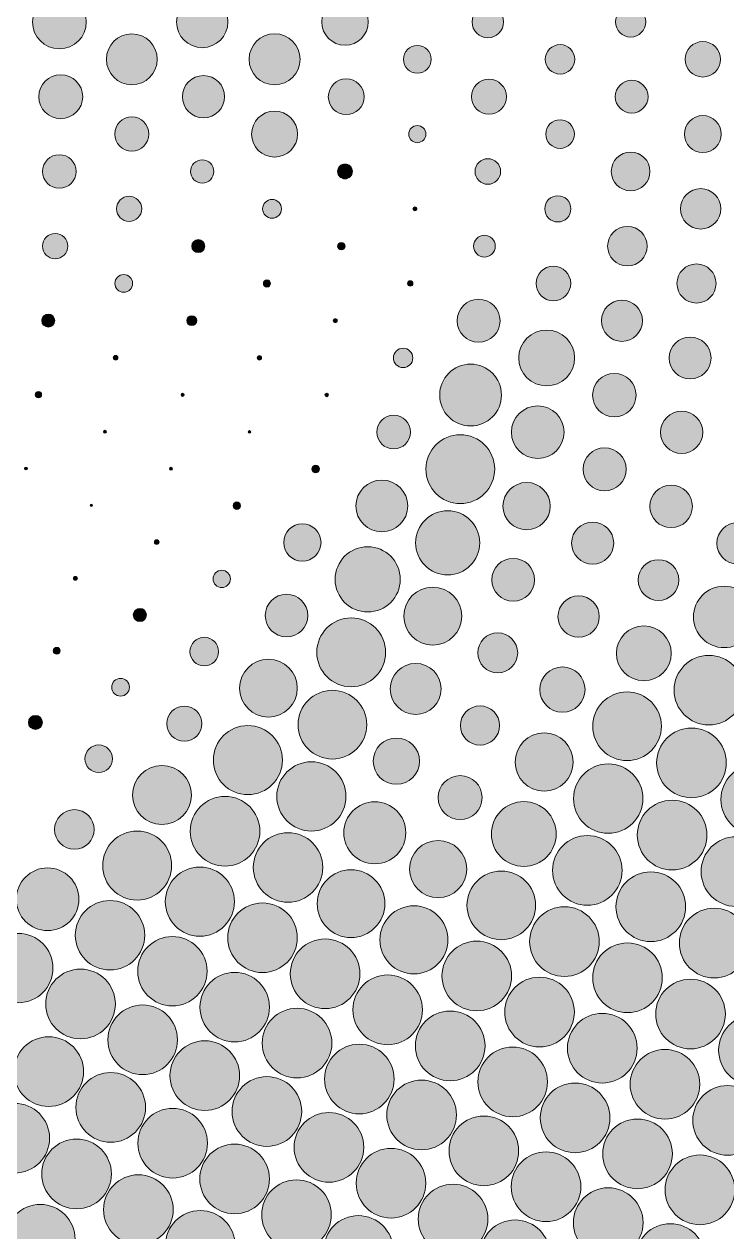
# Model space of a CAD drawing. Extents: x 3515 to 4006, y 175 to 667.
# Drawn here: x 3896.8 to 3945.7, y 342.1 to 426 of the extents above; entities that cross this region are included whole.
import ezdxf

# ---------------------------------------------------------------- set-up
doc = ezdxf.new("R2010")
doc.units = 0
doc.header["$MEASUREMENT"] = 0
doc.layers.add('Capa 1', color=7, linetype='Continuous', lineweight=0)

# ---------------------------------------------------------------- blocks, each defined once
blk = doc.blocks.new('Block_0')
at = {"layer": 'Capa 1', "true_color": 0x000000, "transparency": 33554687}
h = blk.add_hatch(color=18, dxfattribs=at)
h.dxf.hatch_style = 2
edge = h.paths.add_edge_path()
edge.add_arc((3899.267, 426.148), 1.871, 0, 360)
h = blk.add_hatch(color=18, dxfattribs=at)
h.dxf.hatch_style = 2
edge = h.paths.add_edge_path()
edge.add_arc((3909.198, 426.148), 1.788, 0, 360)
h = blk.add_hatch(color=18, dxfattribs=at)
h.dxf.hatch_style = 2
edge = h.paths.add_edge_path()
edge.add_arc((3919.129, 426.148), 1.618, 0, 360)
h = blk.add_hatch(color=18, dxfattribs=at)
h.dxf.hatch_style = 2
edge = h.paths.add_edge_path()
edge.add_arc((3929.059, 426.149), 1.097, 0, 360)
h = blk.add_hatch(color=18, dxfattribs=at)
h.dxf.hatch_style = 2
edge = h.paths.add_edge_path()
edge.add_arc((3938.988, 426.149), 1.049, 0, 360)
h = blk.add_hatch(color=18, dxfattribs=at)
h.dxf.hatch_style = 2
edge = h.paths.add_edge_path()
edge.add_arc((3904.303, 423.551), 1.77, 0, 360)
h = blk.add_hatch(color=18, dxfattribs=at)
h.dxf.hatch_style = 2
edge = h.paths.add_edge_path()
edge.add_arc((3914.23, 423.551), 1.773, 0, 360)
h = blk.add_hatch(color=18, dxfattribs=at)
h.dxf.hatch_style = 2
edge = h.paths.add_edge_path()
edge.add_arc((3944.008, 423.551), 1.23, 0, 360)
h = blk.add_hatch(color=18, dxfattribs=at)
h.dxf.hatch_style = 2
edge = h.paths.add_edge_path()
edge.add_arc((3924.156, 423.551), 0.962, 0, 360)
h = blk.add_hatch(color=18, dxfattribs=at)
h.dxf.hatch_style = 2
edge = h.paths.add_edge_path()
edge.add_arc((3934.082, 423.551), 1.025, 0, 360)
h = blk.add_hatch(color=18, dxfattribs=at)
h.dxf.hatch_style = 2
edge = h.paths.add_edge_path()
edge.add_arc((3899.364, 420.953), 1.529, 0, 360)
h = blk.add_hatch(color=18, dxfattribs=at)
h.dxf.hatch_style = 2
edge = h.paths.add_edge_path()
edge.add_arc((3909.289, 420.953), 1.468, 0, 360)
h = blk.add_hatch(color=18, dxfattribs=at)
h.dxf.hatch_style = 2
edge = h.paths.add_edge_path()
edge.add_arc((3919.214, 420.953), 1.247, 0, 360)
h = blk.add_hatch(color=18, dxfattribs=at)
h.dxf.hatch_style = 2
edge = h.paths.add_edge_path()
edge.add_arc((3929.139, 420.953), 1.213, 0, 360)
h = blk.add_hatch(color=18, dxfattribs=at)
h.dxf.hatch_style = 2
edge = h.paths.add_edge_path()
edge.add_arc((3939.064, 420.953), 1.141, 0, 360)
h = blk.add_hatch(color=18, dxfattribs=at)
h.dxf.hatch_style = 2
edge = h.paths.add_edge_path()
edge.add_arc((3914.23, 418.354), 1.6, 0, 360)
h = blk.add_hatch(color=18, dxfattribs=at)
h.dxf.hatch_style = 2
edge = h.paths.add_edge_path()
edge.add_arc((3944.008, 418.354), 1.285, 0, 360)
h = blk.add_hatch(color=18, dxfattribs=at)
h.dxf.hatch_style = 2
edge = h.paths.add_edge_path()
edge.add_arc((3904.303, 418.355), 1.19, 0, 360)
h = blk.add_hatch(color=18, dxfattribs=at)
h.dxf.hatch_style = 2
edge = h.paths.add_edge_path()
edge.add_arc((3924.156, 418.354), 0.595, 0, 360)
h = blk.add_hatch(color=18, dxfattribs=at)
h.dxf.hatch_style = 2
edge = h.paths.add_edge_path()
edge.add_arc((3934.082, 418.354), 0.996, 0, 360)
h = blk.add_hatch(color=18, dxfattribs=at)
h.dxf.hatch_style = 2
edge = h.paths.add_edge_path()
edge.add_arc((3899.267, 415.757), 1.168, 0, 360)
h = blk.add_hatch(color=18, dxfattribs=at)
h.dxf.hatch_style = 2
edge = h.paths.add_edge_path()
edge.add_arc((3909.198, 415.757), 0.806, 0, 360)
h = blk.add_hatch(color=18, dxfattribs=at)
h.dxf.hatch_style = 2
edge = h.paths.add_edge_path()
edge.add_arc((3919.129, 415.757), 0.516, 0, 360)
h = blk.add_hatch(color=18, dxfattribs=at)
h.dxf.hatch_style = 2
edge = h.paths.add_edge_path()
edge.add_arc((3929.059, 415.757), 0.89, 0, 360)
h = blk.add_hatch(color=18, dxfattribs=at)
h.dxf.hatch_style = 2
edge = h.paths.add_edge_path()
edge.add_arc((3938.988, 415.757), 1.345, 0, 360)
h = blk.add_hatch(color=18, dxfattribs=at)
h.dxf.hatch_style = 2
edge = h.paths.add_edge_path()
edge.add_arc((3904.116, 413.162), 0.874, 0, 360)
h = blk.add_hatch(color=18, dxfattribs=at)
h.dxf.hatch_style = 2
edge = h.paths.add_edge_path()
edge.add_arc((3914.054, 413.161), 0.654, 0, 360)
h = blk.add_hatch(color=18, dxfattribs=at)
h.dxf.hatch_style = 2
edge = h.paths.add_edge_path()
edge.add_arc((3933.927, 413.16), 0.91, 0, 360)
h = blk.add_hatch(color=18, dxfattribs=at)
h.dxf.hatch_style = 2
edge = h.paths.add_edge_path()
edge.add_arc((3943.861, 413.16), 1.403, 0, 360)
h = blk.add_hatch(color=18, dxfattribs=at)
h.dxf.hatch_style = 2
edge = h.paths.add_edge_path()
edge.add_arc((3923.991, 413.161), 0.137, 0, 360)
h = blk.add_hatch(color=18, dxfattribs=at)
h.dxf.hatch_style = 2
edge = h.paths.add_edge_path()
edge.add_arc((3898.976, 410.569), 0.882, 0, 360)
h = blk.add_hatch(color=18, dxfattribs=at)
h.dxf.hatch_style = 2
edge = h.paths.add_edge_path()
edge.add_arc((3928.819, 410.566), 0.758, 0, 360)
h = blk.add_hatch(color=18, dxfattribs=at)
h.dxf.hatch_style = 2
edge = h.paths.add_edge_path()
edge.add_arc((3938.762, 410.565), 1.374, 0, 360)
h = blk.add_hatch(color=18, dxfattribs=at)
h.dxf.hatch_style = 2
edge = h.paths.add_edge_path()
edge.add_arc((3908.926, 410.568), 0.451, 0, 360)
h = blk.add_hatch(color=18, dxfattribs=at)
h.dxf.hatch_style = 2
edge = h.paths.add_edge_path()
edge.add_arc((3918.874, 410.567), 0.26, 0, 360)
h = blk.add_hatch(color=18, dxfattribs=at)
h.dxf.hatch_style = 2
edge = h.paths.add_edge_path()
edge.add_arc((3933.616, 407.973), 1.204, 0, 360)
h = blk.add_hatch(color=18, dxfattribs=at)
h.dxf.hatch_style = 2
edge = h.paths.add_edge_path()
edge.add_arc((3943.567, 407.972), 1.358, 0, 360)
h = blk.add_hatch(color=18, dxfattribs=at)
h.dxf.hatch_style = 2
edge = h.paths.add_edge_path()
edge.add_arc((3903.741, 407.979), 0.618, 0, 360)
h = blk.add_hatch(color=18, dxfattribs=at)
h.dxf.hatch_style = 2
edge = h.paths.add_edge_path()
edge.add_arc((3913.703, 407.976), 0.251, 0, 360)
h = blk.add_hatch(color=18, dxfattribs=at)
h.dxf.hatch_style = 2
edge = h.paths.add_edge_path()
edge.add_arc((3923.662, 407.975), 0.189, 0, 360)
h = blk.add_hatch(color=18, dxfattribs=at)
h.dxf.hatch_style = 2
edge = h.paths.add_edge_path()
edge.add_arc((3928.419, 405.385), 1.49, 0, 360)
h = blk.add_hatch(color=18, dxfattribs=at)
h.dxf.hatch_style = 2
edge = h.paths.add_edge_path()
edge.add_arc((3938.384, 405.382), 1.429, 0, 360)
h = blk.add_hatch(color=18, dxfattribs=at)
h.dxf.hatch_style = 2
edge = h.paths.add_edge_path()
edge.add_arc((3898.491, 405.395), 0.451, 0, 360)
h = blk.add_hatch(color=18, dxfattribs=at)
h.dxf.hatch_style = 2
edge = h.paths.add_edge_path()
edge.add_arc((3908.474, 405.391), 0.345, 0, 360)
h = blk.add_hatch(color=18, dxfattribs=at)
h.dxf.hatch_style = 2
edge = h.paths.add_edge_path()
edge.add_arc((3918.449, 405.388), 0.134, 0, 360)
h = blk.add_hatch(color=18, dxfattribs=at)
h.dxf.hatch_style = 2
edge = h.paths.add_edge_path()
edge.add_arc((3933.15, 402.798), 1.941, 0, 360)
h = blk.add_hatch(color=18, dxfattribs=at)
h.dxf.hatch_style = 2
edge = h.paths.add_edge_path()
edge.add_arc((3943.126, 402.794), 1.456, 0, 360)
h = blk.add_hatch(color=18, dxfattribs=at)
h.dxf.hatch_style = 2
edge = h.paths.add_edge_path()
edge.add_arc((3903.179, 402.813), 0.16, 0, 360)
h = blk.add_hatch(color=18, dxfattribs=at)
h.dxf.hatch_style = 2
edge = h.paths.add_edge_path()
edge.add_arc((3913.178, 402.807), 0.154, 0, 360)
h = blk.add_hatch(color=18, dxfattribs=at)
h.dxf.hatch_style = 2
edge = h.paths.add_edge_path()
edge.add_arc((3923.167, 402.802), 0.675, 0, 360)
h = blk.add_hatch(color=18, dxfattribs=at)
h.dxf.hatch_style = 2
edge = h.paths.add_edge_path()
edge.add_arc((3927.86, 400.219), 2.148, 0, 360)
h = blk.add_hatch(color=18, dxfattribs=at)
h.dxf.hatch_style = 2
edge = h.paths.add_edge_path()
edge.add_arc((3937.856, 400.213), 1.511, 0, 360)
h = blk.add_hatch(color=18, dxfattribs=at)
h.dxf.hatch_style = 2
edge = h.paths.add_edge_path()
edge.add_arc((3897.812, 400.243), 0.221, 0, 360)
h = blk.add_hatch(color=18, dxfattribs=at)
h.dxf.hatch_style = 2
edge = h.paths.add_edge_path()
edge.add_arc((3907.84, 400.233), 0.108, 0, 360)
h = blk.add_hatch(color=18, dxfattribs=at)
h.dxf.hatch_style = 2
edge = h.paths.add_edge_path()
edge.add_arc((3917.856, 400.225), 0.125, 0, 360)
h = blk.add_hatch(color=18, dxfattribs=at)
h.dxf.hatch_style = 2
edge = h.paths.add_edge_path()
edge.add_arc((3922.51, 397.647), 1.172, 0, 360)
h = blk.add_hatch(color=18, dxfattribs=at)
h.dxf.hatch_style = 2
edge = h.paths.add_edge_path()
edge.add_arc((3932.53, 397.638), 1.828, 0, 360)
h = blk.add_hatch(color=18, dxfattribs=at)
h.dxf.hatch_style = 2
edge = h.paths.add_edge_path()
edge.add_arc((3942.539, 397.631), 1.471, 0, 360)
h = blk.add_hatch(color=18, dxfattribs=at)
h.dxf.hatch_style = 2
edge = h.paths.add_edge_path()
edge.add_arc((3902.431, 397.67), 0.102, 0, 360)
h = blk.add_hatch(color=18, dxfattribs=at)
h.dxf.hatch_style = 2
edge = h.paths.add_edge_path()
edge.add_arc((3912.478, 397.658), 0.0908, 0, 360)
h = blk.add_hatch(color=18, dxfattribs=at)
h.dxf.hatch_style = 2
edge = h.paths.add_edge_path()
edge.add_arc((3927.142, 395.072), 2.393, 0, 360)
h = blk.add_hatch(color=18, dxfattribs=at)
h.dxf.hatch_style = 2
edge = h.paths.add_edge_path()
edge.add_arc((3937.178, 395.061), 1.498, 0, 360)
h = blk.add_hatch(color=18, dxfattribs=at)
h.dxf.hatch_style = 2
edge = h.paths.add_edge_path()
edge.add_arc((3917.093, 395.085), 0.271, 0, 360)
h = blk.add_hatch(color=18, dxfattribs=at)
h.dxf.hatch_style = 2
edge = h.paths.add_edge_path()
edge.add_arc((3896.942, 395.12), 0.1, 0, 360)
h = blk.add_hatch(color=18, dxfattribs=at)
h.dxf.hatch_style = 2
edge = h.paths.add_edge_path()
edge.add_arc((3907.027, 395.101), 0.0968, 0, 360)
h = blk.add_hatch(color=18, dxfattribs=at)
h.dxf.hatch_style = 2
edge = h.paths.add_edge_path()
edge.add_arc((3921.689, 392.516), 1.8, 0, 360)
h = blk.add_hatch(color=18, dxfattribs=at)
h.dxf.hatch_style = 2
edge = h.paths.add_edge_path()
edge.add_arc((3931.755, 392.5), 1.644, 0, 360)
h = blk.add_hatch(color=18, dxfattribs=at)
h.dxf.hatch_style = 2
edge = h.paths.add_edge_path()
edge.add_arc((3941.806, 392.486), 1.479, 0, 360)
h = blk.add_hatch(color=18, dxfattribs=at)
h.dxf.hatch_style = 2
edge = h.paths.add_edge_path()
edge.add_arc((3911.604, 392.535), 0.26, 0, 360)
h = blk.add_hatch(color=18, dxfattribs=at)
h.dxf.hatch_style = 2
edge = h.paths.add_edge_path()
edge.add_arc((3901.498, 392.558), 0.0823, 0, 360)
h = blk.add_hatch(color=18, dxfattribs=at)
h.dxf.hatch_style = 2
edge = h.paths.add_edge_path()
edge.add_arc((3926.266, 389.95), 2.228, 0, 360)
h = blk.add_hatch(color=18, dxfattribs=at)
h.dxf.hatch_style = 2
edge = h.paths.add_edge_path()
edge.add_arc((3916.163, 389.973), 1.296, 0, 360)
h = blk.add_hatch(color=18, dxfattribs=at)
h.dxf.hatch_style = 2
edge = h.paths.add_edge_path()
edge.add_arc((3936.35, 389.931), 1.462, 0, 360)
h = blk.add_hatch(color=18, dxfattribs=at)
h.dxf.hatch_style = 2
edge = h.paths.add_edge_path()
edge.add_arc((3946.417, 389.915), 1.435, 0, 360)
h = blk.add_hatch(color=18, dxfattribs=at)
h.dxf.hatch_style = 2
edge = h.paths.add_edge_path()
edge.add_arc((3906.036, 390), 0.163, 0, 360)
h = blk.add_hatch(color=18, dxfattribs=at)
h.dxf.hatch_style = 2
edge = h.paths.add_edge_path()
edge.add_arc((3920.705, 387.413), 2.265, 0, 360)
h = blk.add_hatch(color=18, dxfattribs=at)
h.dxf.hatch_style = 2
edge = h.paths.add_edge_path()
edge.add_arc((3930.827, 387.387), 1.486, 0, 360)
h = blk.add_hatch(color=18, dxfattribs=at)
h.dxf.hatch_style = 2
edge = h.paths.add_edge_path()
edge.add_arc((3940.928, 387.364), 1.415, 0, 360)
h = blk.add_hatch(color=18, dxfattribs=at)
h.dxf.hatch_style = 2
edge = h.paths.add_edge_path()
edge.add_arc((3910.558, 387.445), 0.6, 0, 360)
h = blk.add_hatch(color=18, dxfattribs=at)
h.dxf.hatch_style = 2
edge = h.paths.add_edge_path()
edge.add_arc((3900.381, 387.484), 0.138, 0, 360)
h = blk.add_hatch(color=18, dxfattribs=at)
h.dxf.hatch_style = 2
edge = h.paths.add_edge_path()
edge.add_arc((3945.491, 384.801), 2.134, 0, 360)
h = blk.add_hatch(color=18, dxfattribs=at)
h.dxf.hatch_style = 2
edge = h.paths.add_edge_path()
edge.add_arc((3915.066, 384.893), 1.48, 0, 360)
h = blk.add_hatch(color=18, dxfattribs=at)
h.dxf.hatch_style = 2
edge = h.paths.add_edge_path()
edge.add_arc((3925.233, 384.857), 2.014, 0, 360)
h = blk.add_hatch(color=18, dxfattribs=at)
h.dxf.hatch_style = 2
edge = h.paths.add_edge_path()
edge.add_arc((3935.373, 384.827), 1.437, 0, 360)
h = blk.add_hatch(color=18, dxfattribs=at)
h.dxf.hatch_style = 2
edge = h.paths.add_edge_path()
edge.add_arc((3904.867, 384.937), 0.459, 0, 360)
h = blk.add_hatch(color=18, dxfattribs=at)
h.dxf.hatch_style = 2
edge = h.paths.add_edge_path()
edge.add_arc((3919.56, 382.344), 2.394, 0, 360)
h = blk.add_hatch(color=18, dxfattribs=at)
h.dxf.hatch_style = 2
edge = h.paths.add_edge_path()
edge.add_arc((3929.747, 382.304), 1.387, 0, 360)
h = blk.add_hatch(color=18, dxfattribs=at)
h.dxf.hatch_style = 2
edge = h.paths.add_edge_path()
edge.add_arc((3939.905, 382.27), 1.906, 0, 360)
h = blk.add_hatch(color=18, dxfattribs=at)
h.dxf.hatch_style = 2
edge = h.paths.add_edge_path()
edge.add_arc((3909.341, 382.393), 0.995, 0, 360)
h = blk.add_hatch(color=18, dxfattribs=at)
h.dxf.hatch_style = 2
edge = h.paths.add_edge_path()
edge.add_arc((3899.081, 382.452), 0.236, 0, 360)
h = blk.add_hatch(color=18, dxfattribs=at)
h.dxf.hatch_style = 2
edge = h.paths.add_edge_path()
edge.add_arc((3913.803, 379.852), 2.008, 0, 360)
h = blk.add_hatch(color=18, dxfattribs=at)
h.dxf.hatch_style = 2
edge = h.paths.add_edge_path()
edge.add_arc((3944.425, 379.715), 2.416, 0, 360)
h = blk.add_hatch(color=18, dxfattribs=at)
h.dxf.hatch_style = 2
edge = h.paths.add_edge_path()
edge.add_arc((3924.043, 379.799), 1.771, 0, 360)
h = blk.add_hatch(color=18, dxfattribs=at)
h.dxf.hatch_style = 2
edge = h.paths.add_edge_path()
edge.add_arc((3934.248, 379.753), 1.573, 0, 360)
h = blk.add_hatch(color=18, dxfattribs=at)
h.dxf.hatch_style = 2
edge = h.paths.add_edge_path()
edge.add_arc((3903.522, 379.917), 0.616, 0, 360)
h = blk.add_hatch(color=18, dxfattribs=at)
h.dxf.hatch_style = 2
edge = h.paths.add_edge_path()
edge.add_arc((3918.255, 377.315), 2.388, 0, 360)
h = blk.add_hatch(color=18, dxfattribs=at)
h.dxf.hatch_style = 2
edge = h.paths.add_edge_path()
edge.add_arc((3938.739, 377.206), 2.388, 0, 360)
h = blk.add_hatch(color=18, dxfattribs=at)
h.dxf.hatch_style = 2
edge = h.paths.add_edge_path()
edge.add_arc((3907.953, 377.385), 1.224, 0, 360)
h = blk.add_hatch(color=18, dxfattribs=at)
h.dxf.hatch_style = 2
edge = h.paths.add_edge_path()
edge.add_arc((3928.515, 377.255), 1.365, 0, 360)
h = blk.add_hatch(color=18, dxfattribs=at)
h.dxf.hatch_style = 2
edge = h.paths.add_edge_path()
edge.add_arc((3897.601, 377.471), 0.488, 0, 360)
h = blk.add_hatch(color=18, dxfattribs=at)
h.dxf.hatch_style = 2
edge = h.paths.add_edge_path()
edge.add_arc((3912.376, 374.856), 2.399, 0, 360)
h = blk.add_hatch(color=18, dxfattribs=at)
h.dxf.hatch_style = 2
edge = h.paths.add_edge_path()
edge.add_arc((3943.219, 374.661), 2.421, 0, 360)
h = blk.add_hatch(color=18, dxfattribs=at)
h.dxf.hatch_style = 2
edge = h.paths.add_edge_path()
edge.add_arc((3922.698, 374.779), 1.609, 0, 360)
h = blk.add_hatch(color=18, dxfattribs=at)
h.dxf.hatch_style = 2
edge = h.paths.add_edge_path()
edge.add_arc((3932.977, 374.715), 2.021, 0, 360)
h = blk.add_hatch(color=18, dxfattribs=at)
h.dxf.hatch_style = 2
edge = h.paths.add_edge_path()
edge.add_arc((3902.003, 374.948), 0.956, 0, 360)
h = blk.add_hatch(color=18, dxfattribs=at)
h.dxf.hatch_style = 2
edge = h.paths.add_edge_path()
edge.add_arc((3906.398, 372.427), 2.048, 0, 360)
h = blk.add_hatch(color=18, dxfattribs=at)
h.dxf.hatch_style = 2
edge = h.paths.add_edge_path()
edge.add_arc((3916.791, 372.329), 2.406, 0, 360)
h = blk.add_hatch(color=18, dxfattribs=at)
h.dxf.hatch_style = 2
edge = h.paths.add_edge_path()
edge.add_arc((3937.429, 372.177), 2.413, 0, 360)
h = blk.add_hatch(color=18, dxfattribs=at)
h.dxf.hatch_style = 2
edge = h.paths.add_edge_path()
edge.add_arc((3947.689, 372.118), 2.421, 0, 360)
h = blk.add_hatch(color=18, dxfattribs=at)
h.dxf.hatch_style = 2
edge = h.paths.add_edge_path()
edge.add_arc((3927.132, 372.246), 1.529, 0, 360)
h = blk.add_hatch(color=18, dxfattribs=at)
h.dxf.hatch_style = 2
edge = h.paths.add_edge_path()
edge.add_arc((3910.787, 369.908), 2.421, 0, 360)
h = blk.add_hatch(color=18, dxfattribs=at)
h.dxf.hatch_style = 2
edge = h.paths.add_edge_path()
edge.add_arc((3921.199, 369.804), 2.156, 0, 360)
h = blk.add_hatch(color=18, dxfattribs=at)
h.dxf.hatch_style = 2
edge = h.paths.add_edge_path()
edge.add_arc((3931.559, 369.716), 2.254, 0, 360)
h = blk.add_hatch(color=18, dxfattribs=at)
h.dxf.hatch_style = 2
edge = h.paths.add_edge_path()
edge.add_arc((3941.874, 369.641), 2.421, 0, 360)
h = blk.add_hatch(color=18, dxfattribs=at)
h.dxf.hatch_style = 2
edge = h.paths.add_edge_path()
edge.add_arc((3900.311, 370.035), 1.376, 0, 360)
h = blk.add_hatch(color=18, dxfattribs=at)
h.dxf.hatch_style = 2
edge = h.paths.add_edge_path()
edge.add_arc((3904.676, 367.524), 2.398, 0, 360)
h = blk.add_hatch(color=18, dxfattribs=at)
h.dxf.hatch_style = 2
edge = h.paths.add_edge_path()
edge.add_arc((3915.17, 367.392), 2.417, 0, 360)
h = blk.add_hatch(color=18, dxfattribs=at)
h.dxf.hatch_style = 2
edge = h.paths.add_edge_path()
edge.add_arc((3925.601, 367.281), 1.989, 0, 360)
h = blk.add_hatch(color=18, dxfattribs=at)
h.dxf.hatch_style = 2
edge = h.paths.add_edge_path()
edge.add_arc((3935.978, 367.187), 2.42, 0, 360)
h = blk.add_hatch(color=18, dxfattribs=at)
h.dxf.hatch_style = 2
edge = h.paths.add_edge_path()
edge.add_arc((3946.31, 367.107), 2.421, 0, 360)
h = blk.add_hatch(color=18, dxfattribs=at)
h.dxf.hatch_style = 2
edge = h.paths.add_edge_path()
edge.add_arc((3898.449, 365.183), 2.177, 0, 360)
h = blk.add_hatch(color=18, dxfattribs=at)
h.dxf.hatch_style = 2
edge = h.paths.add_edge_path()
edge.add_arc((3909.036, 365.016), 2.403, 0, 360)
h = blk.add_hatch(color=18, dxfattribs=at)
h.dxf.hatch_style = 2
edge = h.paths.add_edge_path()
edge.add_arc((3919.548, 364.876), 2.354, 0, 360)
h = blk.add_hatch(color=18, dxfattribs=at)
h.dxf.hatch_style = 2
edge = h.paths.add_edge_path()
edge.add_arc((3929.996, 364.76), 2.386, 0, 360)
h = blk.add_hatch(color=18, dxfattribs=at)
h.dxf.hatch_style = 2
edge = h.paths.add_edge_path()
edge.add_arc((3940.391, 364.661), 2.421, 0, 360)
h = blk.add_hatch(color=18, dxfattribs=at)
h.dxf.hatch_style = 2
edge = h.paths.add_edge_path()
edge.add_arc((3902.789, 362.683), 2.412, 0, 360)
h = blk.add_hatch(color=18, dxfattribs=at)
h.dxf.hatch_style = 2
edge = h.paths.add_edge_path()
edge.add_arc((3913.392, 362.508), 2.417, 0, 360)
h = blk.add_hatch(color=18, dxfattribs=at)
h.dxf.hatch_style = 2
edge = h.paths.add_edge_path()
edge.add_arc((3923.921, 362.363), 2.364, 0, 360)
h = blk.add_hatch(color=18, dxfattribs=at)
h.dxf.hatch_style = 2
edge = h.paths.add_edge_path()
edge.add_arc((3934.386, 362.24), 2.421, 0, 360)
h = blk.add_hatch(color=18, dxfattribs=at)
h.dxf.hatch_style = 2
edge = h.paths.add_edge_path()
edge.add_arc((3944.798, 362.136), 2.421, 0, 360)
h = blk.add_hatch(color=18, dxfattribs=at)
h.dxf.hatch_style = 2
edge = h.paths.add_edge_path()
edge.add_arc((3896.418, 360.4), 2.405, 0, 360)
h = blk.add_hatch(color=18, dxfattribs=at)
h.dxf.hatch_style = 2
edge = h.paths.add_edge_path()
edge.add_arc((3907.126, 360.183), 2.411, 0, 360)
h = blk.add_hatch(color=18, dxfattribs=at)
h.dxf.hatch_style = 2
edge = h.paths.add_edge_path()
edge.add_arc((3917.745, 360.003), 2.42, 0, 360)
h = blk.add_hatch(color=18, dxfattribs=at)
h.dxf.hatch_style = 2
edge = h.paths.add_edge_path()
edge.add_arc((3928.29, 359.851), 2.42, 0, 360)
h = blk.add_hatch(color=18, dxfattribs=at)
h.dxf.hatch_style = 2
edge = h.paths.add_edge_path()
edge.add_arc((3938.771, 359.723), 2.421, 0, 360)
h = blk.add_hatch(color=18, dxfattribs=at)
h.dxf.hatch_style = 2
edge = h.paths.add_edge_path()
edge.add_arc((3900.739, 357.907), 2.421, 0, 360)
h = blk.add_hatch(color=18, dxfattribs=at)
h.dxf.hatch_style = 2
edge = h.paths.add_edge_path()
edge.add_arc((3911.461, 357.684), 2.416, 0, 360)
h = blk.add_hatch(color=18, dxfattribs=at)
h.dxf.hatch_style = 2
edge = h.paths.add_edge_path()
edge.add_arc((3922.095, 357.498), 2.421, 0, 360)
h = blk.add_hatch(color=18, dxfattribs=at)
h.dxf.hatch_style = 2
edge = h.paths.add_edge_path()
edge.add_arc((3932.655, 357.341), 2.421, 0, 360)
h = blk.add_hatch(color=18, dxfattribs=at)
h.dxf.hatch_style = 2
edge = h.paths.add_edge_path()
edge.add_arc((3943.152, 357.207), 2.421, 0, 360)
h = blk.add_hatch(color=18, dxfattribs=at)
h.dxf.hatch_style = 2
edge = h.paths.add_edge_path()
edge.add_arc((3905.059, 355.415), 2.421, 0, 360)
h = blk.add_hatch(color=18, dxfattribs=at)
h.dxf.hatch_style = 2
edge = h.paths.add_edge_path()
edge.add_arc((3915.794, 355.186), 2.42, 0, 360)
h = blk.add_hatch(color=18, dxfattribs=at)
h.dxf.hatch_style = 2
edge = h.paths.add_edge_path()
edge.add_arc((3926.442, 354.994), 2.421, 0, 360)
h = blk.add_hatch(color=18, dxfattribs=at)
h.dxf.hatch_style = 2
edge = h.paths.add_edge_path()
edge.add_arc((3937.017, 354.832), 2.421, 0, 360)
h = blk.add_hatch(color=18, dxfattribs=at)
h.dxf.hatch_style = 2
edge = h.paths.add_edge_path()
edge.add_arc((3947.528, 354.692), 2.421, 0, 360)
h = blk.add_hatch(color=18, dxfattribs=at)
h.dxf.hatch_style = 2
edge = h.paths.add_edge_path()
edge.add_arc((3898.53, 353.204), 2.421, 0, 360)
h = blk.add_hatch(color=18, dxfattribs=at)
h.dxf.hatch_style = 2
edge = h.paths.add_edge_path()
edge.add_arc((3909.378, 352.924), 2.421, 0, 360)
h = blk.add_hatch(color=18, dxfattribs=at)
h.dxf.hatch_style = 2
edge = h.paths.add_edge_path()
edge.add_arc((3920.124, 352.69), 2.421, 0, 360)
h = blk.add_hatch(color=18, dxfattribs=at)
h.dxf.hatch_style = 2
edge = h.paths.add_edge_path()
edge.add_arc((3930.786, 352.492), 2.421, 0, 360)
h = blk.add_hatch(color=18, dxfattribs=at)
h.dxf.hatch_style = 2
edge = h.paths.add_edge_path()
edge.add_arc((3941.375, 352.324), 2.421, 0, 360)
h = blk.add_hatch(color=18, dxfattribs=at)
h.dxf.hatch_style = 2
edge = h.paths.add_edge_path()
edge.add_arc((3902.838, 350.718), 2.421, 0, 360)
h = blk.add_hatch(color=18, dxfattribs=at)
h.dxf.hatch_style = 2
edge = h.paths.add_edge_path()
edge.add_arc((3913.695, 350.433), 2.421, 0, 360)
h = blk.add_hatch(color=18, dxfattribs=at)
h.dxf.hatch_style = 2
edge = h.paths.add_edge_path()
edge.add_arc((3924.453, 350.193), 2.421, 0, 360)
h = blk.add_hatch(color=18, dxfattribs=at)
h.dxf.hatch_style = 2
edge = h.paths.add_edge_path()
edge.add_arc((3935.128, 349.991), 2.421, 0, 360)
h = blk.add_hatch(color=18, dxfattribs=at)
h.dxf.hatch_style = 2
edge = h.paths.add_edge_path()
edge.add_arc((3945.73, 349.817), 2.421, 0, 360)
h = blk.add_hatch(color=18, dxfattribs=at)
h.dxf.hatch_style = 2
edge = h.paths.add_edge_path()
edge.add_arc((3896.163, 348.578), 2.421, 0, 360)
h = blk.add_hatch(color=18, dxfattribs=at)
h.dxf.hatch_style = 2
edge = h.paths.add_edge_path()
edge.add_arc((3907.144, 348.232), 2.421, 0, 360)
h = blk.add_hatch(color=18, dxfattribs=at)
h.dxf.hatch_style = 2
edge = h.paths.add_edge_path()
edge.add_arc((3918.011, 347.942), 2.421, 0, 360)
h = blk.add_hatch(color=18, dxfattribs=at)
h.dxf.hatch_style = 2
edge = h.paths.add_edge_path()
edge.add_arc((3928.78, 347.698), 2.421, 0, 360)
h = blk.add_hatch(color=18, dxfattribs=at)
h.dxf.hatch_style = 2
edge = h.paths.add_edge_path()
edge.add_arc((3939.467, 347.49), 2.421, 0, 360)
h = blk.add_hatch(color=18, dxfattribs=at)
h.dxf.hatch_style = 2
edge = h.paths.add_edge_path()
edge.add_arc((3900.463, 346.095), 2.421, 0, 360)
h = blk.add_hatch(color=18, dxfattribs=at)
h.dxf.hatch_style = 2
edge = h.paths.add_edge_path()
edge.add_arc((3911.451, 345.746), 2.421, 0, 360)
h = blk.add_hatch(color=18, dxfattribs=at)
h.dxf.hatch_style = 2
edge = h.paths.add_edge_path()
edge.add_arc((3922.326, 345.452), 2.421, 0, 360)
h = blk.add_hatch(color=18, dxfattribs=at)
h.dxf.hatch_style = 2
edge = h.paths.add_edge_path()
edge.add_arc((3933.106, 345.203), 2.421, 0, 360)
h = blk.add_hatch(color=18, dxfattribs=at)
h.dxf.hatch_style = 2
edge = h.paths.add_edge_path()
edge.add_arc((3943.804, 344.99), 2.421, 0, 360)
h = blk.add_hatch(color=18, dxfattribs=at)
h.dxf.hatch_style = 2
edge = h.paths.add_edge_path()
edge.add_arc((3904.763, 343.613), 2.421, 0, 360)
h = blk.add_hatch(color=18, dxfattribs=at)
h.dxf.hatch_style = 2
edge = h.paths.add_edge_path()
edge.add_arc((3915.756, 343.26), 2.421, 0, 360)
h = blk.add_hatch(color=18, dxfattribs=at)
h.dxf.hatch_style = 2
edge = h.paths.add_edge_path()
edge.add_arc((3926.64, 342.963), 2.421, 0, 360)
h = blk.add_hatch(color=18, dxfattribs=at)
h.dxf.hatch_style = 2
edge = h.paths.add_edge_path()
edge.add_arc((3937.43, 342.709), 2.421, 0, 360)
h = blk.add_hatch(color=18, dxfattribs=at)
h.dxf.hatch_style = 2
edge = h.paths.add_edge_path()
edge.add_arc((3897.939, 341.553), 2.421, 0, 360)
h = blk.add_hatch(color=18, dxfattribs=at)
h.dxf.hatch_style = 2
edge = h.paths.add_edge_path()
edge.add_arc((3909.063, 341.13), 2.421, 0, 360)
h = blk.add_hatch(color=18, dxfattribs=at)
h.dxf.hatch_style = 2
edge = h.paths.add_edge_path()
edge.add_arc((3920.062, 340.775), 2.421, 0, 360)
h = blk.add_hatch(color=18, dxfattribs=at)
h.dxf.hatch_style = 2
edge = h.paths.add_edge_path()
edge.add_arc((3930.953, 340.474), 2.421, 0, 360)
h = blk.add_hatch(color=18, dxfattribs=at)
h.dxf.hatch_style = 2
edge = h.paths.add_edge_path()
edge.add_arc((3941.753, 340.216), 2.421, 0, 360)
at = {"layer": 'Capa 1'}
for centre, radius in [((3899.267, 426.148), 1.871), ((3909.198, 426.148), 1.788), ((3919.129, 426.148), 1.618), ((3929.059, 426.149), 1.097), ((3938.988, 426.149), 1.049), ((3904.303, 423.551), 1.77), ((3914.23, 423.551), 1.773), ((3944.008, 423.551), 1.23), ((3924.156, 423.551), 0.962), ((3934.082, 423.551), 1.025), ((3899.364, 420.953), 1.529), ((3909.289, 420.953), 1.468), ((3919.214, 420.953), 1.247), ((3929.139, 420.953), 1.213), ((3939.064, 420.953), 1.141), ((3914.23, 418.354), 1.6), ((3944.008, 418.354), 1.285), ((3904.303, 418.355), 1.19), ((3924.156, 418.354), 0.595), ((3934.082, 418.354), 0.996), ((3899.267, 415.757), 1.168), ((3909.198, 415.757), 0.806), ((3919.129, 415.757), 0.516), ((3929.059, 415.757), 0.89), ((3938.988, 415.757), 1.345), ((3904.116, 413.162), 0.874), ((3914.054, 413.161), 0.654), ((3933.927, 413.16), 0.91), ((3943.861, 413.16), 1.403), ((3923.991, 413.161), 0.137), ((3898.976, 410.569), 0.882), ((3928.819, 410.566), 0.758), ((3938.762, 410.565), 1.374), ((3908.926, 410.568), 0.451), ((3918.874, 410.567), 0.26), ((3933.616, 407.973), 1.204), ((3943.567, 407.972), 1.358), ((3903.741, 407.979), 0.618), ((3913.703, 407.976), 0.251), ((3923.662, 407.975), 0.189), ((3928.419, 405.385), 1.49), ((3938.384, 405.382), 1.429), ((3898.491, 405.395), 0.451), ((3908.474, 405.391), 0.345), ((3918.449, 405.388), 0.134), ((3933.15, 402.798), 1.941), ((3943.126, 402.794), 1.456), ((3903.179, 402.813), 0.16), ((3913.178, 402.807), 0.154), ((3923.167, 402.802), 0.675), ((3927.86, 400.219), 2.148), ((3937.856, 400.213), 1.511), ((3897.812, 400.243), 0.221), ((3907.84, 400.233), 0.108), ((3917.856, 400.225), 0.125), ((3922.51, 397.647), 1.172), ((3932.53, 397.638), 1.828), ((3942.539, 397.631), 1.471), ((3902.431, 397.67), 0.102), ((3912.478, 397.658), 0.0908), ((3927.142, 395.072), 2.393), ((3937.178, 395.061), 1.498), ((3917.093, 395.085), 0.271), ((3896.942, 395.12), 0.1), ((3907.027, 395.101), 0.0968), ((3921.689, 392.516), 1.8), ((3931.755, 392.5), 1.644), ((3941.806, 392.486), 1.479), ((3911.604, 392.535), 0.26), ((3901.498, 392.558), 0.0823), ((3926.266, 389.95), 2.228), ((3916.163, 389.973), 1.296), ((3936.35, 389.931), 1.462), ((3946.417, 389.915), 1.435), ((3906.036, 390), 0.163), ((3920.705, 387.413), 2.265), ((3930.827, 387.387), 1.486), ((3940.928, 387.364), 1.415), ((3910.558, 387.445), 0.6), ((3900.381, 387.484), 0.138), ((3945.491, 384.801), 2.134), ((3915.066, 384.893), 1.48), ((3925.233, 384.857), 2.014), ((3935.373, 384.827), 1.437), ((3904.867, 384.937), 0.459), ((3919.56, 382.344), 2.394), ((3929.747, 382.304), 1.387), ((3939.905, 382.27), 1.906), ((3909.341, 382.393), 0.995), ((3899.081, 382.452), 0.236), ((3913.803, 379.852), 2.008), ((3944.425, 379.715), 2.416), ((3924.043, 379.799), 1.771), ((3934.248, 379.753), 1.573), ((3903.522, 379.917), 0.616), ((3918.255, 377.315), 2.388), ((3938.739, 377.206), 2.388), ((3907.953, 377.385), 1.224), ((3928.515, 377.255), 1.365), ((3897.601, 377.471), 0.488), ((3912.376, 374.856), 2.399), ((3943.219, 374.661), 2.421), ((3922.698, 374.779), 1.609), ((3932.977, 374.715), 2.021), ((3902.003, 374.948), 0.956), ((3906.398, 372.427), 2.048), ((3916.791, 372.329), 2.406), ((3937.429, 372.177), 2.413), ((3947.689, 372.118), 2.421), ((3927.132, 372.246), 1.529), ((3910.787, 369.908), 2.421), ((3921.199, 369.804), 2.156), ((3931.559, 369.716), 2.254), ((3941.874, 369.641), 2.421), ((3900.311, 370.035), 1.376), ((3904.676, 367.524), 2.398), ((3915.17, 367.392), 2.417), ((3925.601, 367.281), 1.989), ((3935.978, 367.187), 2.42), ((3946.31, 367.107), 2.421), ((3898.449, 365.183), 2.177), ((3909.036, 365.016), 2.403), ((3919.548, 364.876), 2.354), ((3929.996, 364.76), 2.386), ((3940.391, 364.661), 2.421), ((3902.789, 362.683), 2.412), ((3913.392, 362.508), 2.417), ((3923.921, 362.363), 2.364), ((3934.386, 362.24), 2.421), ((3944.798, 362.136), 2.421), ((3896.418, 360.4), 2.405), ((3907.126, 360.183), 2.411), ((3917.745, 360.003), 2.42), ((3928.29, 359.851), 2.42), ((3938.771, 359.723), 2.421), ((3900.739, 357.907), 2.421), ((3911.461, 357.684), 2.416), ((3922.095, 357.498), 2.421), ((3932.655, 357.341), 2.421), ((3943.152, 357.207), 2.421), ((3905.059, 355.415), 2.421), ((3915.794, 355.186), 2.42), ((3926.442, 354.994), 2.421), ((3937.017, 354.832), 2.421), ((3947.528, 354.692), 2.421), ((3898.53, 353.204), 2.421), ((3909.378, 352.924), 2.421), ((3920.124, 352.69), 2.421), ((3930.786, 352.492), 2.421), ((3941.375, 352.324), 2.421), ((3902.838, 350.718), 2.421), ((3913.695, 350.433), 2.421), ((3924.453, 350.193), 2.421), ((3935.128, 349.991), 2.421), ((3945.73, 349.817), 2.421), ((3896.163, 348.578), 2.421), ((3907.144, 348.232), 2.421), ((3918.011, 347.942), 2.421), ((3928.78, 347.698), 2.421), ((3939.467, 347.49), 2.421), ((3900.463, 346.095), 2.421), ((3911.451, 345.746), 2.421), ((3922.326, 345.452), 2.421), ((3933.106, 345.203), 2.421), ((3943.804, 344.99), 2.421), ((3904.763, 343.613), 2.421), ((3915.756, 343.26), 2.421), ((3926.64, 342.963), 2.421), ((3937.43, 342.709), 2.421), ((3897.939, 341.553), 2.421), ((3909.063, 341.13), 2.421), ((3920.062, 340.775), 2.421), ((3930.953, 340.474), 2.421), ((3941.753, 340.216), 2.421)]:
    blk.add_circle(centre, radius, dxfattribs=at)

msp = doc.modelspace()

# ---------------------------------------------------------------- block references
at = {"layer": 'Capa 1'}
msp.add_blockref('Block_0', (0, 0), dxfattribs=at)

doc.saveas('drawing.dxf')
